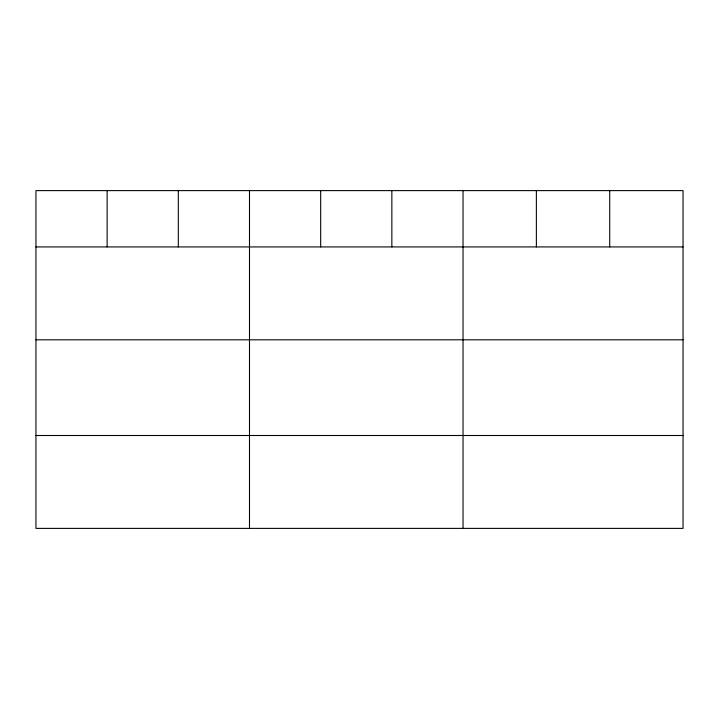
<?xml version="1.0" encoding="UTF-8"?>
<svg xmlns="http://www.w3.org/2000/svg" width="719" height="719" viewBox="0 0 719 719"><rect width="100%" height="100%" fill="white"/><g stroke="black" fill="none" stroke-linecap="round" stroke-linejoin="round"><path stroke-width="1.08" d="M683.05 339.808L683.05 190.616L35.95 190.616L35.95 528.384L683.05 528.384L683.05 339.808L35.95 339.808M35.95 246.923L683.05 246.923M35.95 435.498L683.05 435.498M609.712 190.616L609.712 246.923M536.374 190.616L536.374 246.923M463.036 190.616L463.036 528.384M391.855 190.616L391.855 246.923M320.674 190.616L320.674 246.923M249.493 190.616L249.493 528.384M178.312 190.616L178.312 246.923M107.131 190.616L107.131 246.923"/></g></svg>
